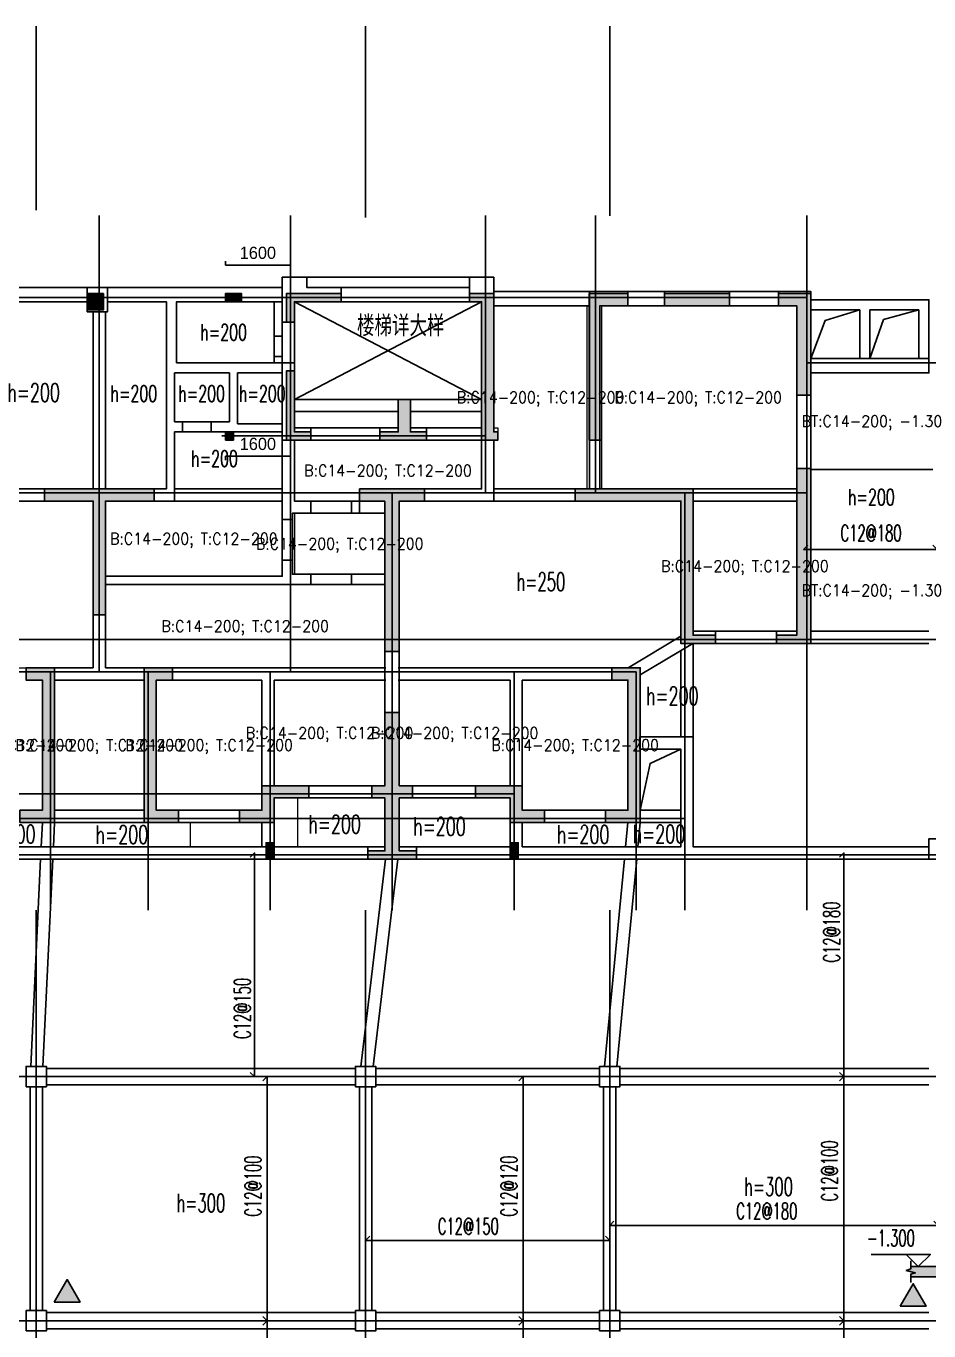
# Model space of a CAD drawing. Header units: millimetres. Extents: x 129427 to 386235, y 419441 to 703525.
# Drawn here: x 272996 to 295196, y 645745 to 677820 of the extents above; entities that cross this region are included whole.
import ezdxf
from ezdxf.enums import TextEntityAlignment as Align

# ---------------------------------------------------------------- set-up
doc = ezdxf.new("R2010")
doc.units = ezdxf.units.MM
doc.header["$LTSCALE"] = 100
for name, color, linetype in [('B-dote', 253, 'Continuous'), ('B-TEXT', 7, 'Continuous'), ('B-开洞', 7, 'Continuous'), ('B-板厚', 2, 'Continuous'), ('B-正筋文字', 7, 'Continuous'), ('B-正筋钢筋', 6, 'Continuous'), ('B-沉降观测点', 5, 'Continuous'), ('COLU', 7, 'Continuous'), ('colu-1层', 6, 'Continuous'), ('GZ', 7, 'Continuous'), ('h填实-1层', 254, 'Continuous'), ('h填实-GZ', 254, 'Continuous'), ('h填实-板', 254, 'Continuous'), ('h斜线-墙', 7, 'Continuous'), ('h斜线-柱', 7, 'Continuous'), ('Q-门框', 6, 'Continuous'), ('WALL', 3, 'Continuous'), ('wall-主楼', 2, 'Continuous'), ('wall-开洞', 5, 'Continuous'), ('梁', 4, 'Continuous'), ('梁虚线', 4, 'Continuous')]:
    doc.layers.add(name, color=color, linetype=linetype)
doc.layers.add('floor13', color=211, linetype='Continuous', lineweight=0, true_color=0xffaaff)
doc.layers.add('floor8', color=3, linetype='Continuous', lineweight=0)
doc.styles.get("Standard").update_dxf_attribs({"font": 'standard'})
doc.styles.add('汉字', font='汉字')
doc.dimstyles.get("Standard").update_dxf_attribs({"dimtxt": 300, "dimasz": 100, "dimexe": 100, "dimexo": 250, "dimgap": 100, "dimtad": 0, "dimtoh": 1, "dimdec": 0, "dimdsep": 46, "dimcen": 0.09, "dimclrt": 7, "dimadec": 0, "dimazin": 0, "dimtfac": 1, "dimtdec": 4, "dimtofl": 0, "dimtmove": 0, "dimatfit": 3, "dimfxl": 4, "dimfxlon": 1, "dimtolj": 1, "dimtzin": 0, "dimarcsym": 0})

# ---------------------------------------------------------------- blocks, each defined once
blk = doc.blocks.new('A$C7FDE0673')
at = {"layer": 'B-沉降观测点'}
blk.add_hatch(color=256, dxfattribs=at).paths.add_polyline_path([(318, 551), (0, 0), (636, 0)], flags=0)
blk.add_lwpolyline([(0, 0), (318, 551), (636, 0)], close=True, dxfattribs=at)
blk = doc.blocks.new('*D751')
at = {"layer": 'GZ', "color": 0, "linetype": 'ByBlock', "lineweight": -2}
for p, q in [((277896, 667251), (277896, 667147)), ((277896, 667247), (279496, 667247)), ((279496, 667251), (279496, 667147))]:
    blk.add_line(p, q, dxfattribs=at)
for points in [[(277896, 667247), (277996, 667264), (277996, 667230)], [(279496, 667247), (279396, 667230), (279396, 667264)]]:
    blk.add_solid(points, dxfattribs=at)
at = {"layer": 'GZ', "color": 7, "linetype": 'Continuous', "lineweight": -2, "insert": (278696, 667547), "char_height": 300, "width": 685, "attachment_point": 5, "style": '汉字'}
blk.add_mtext('1600', dxfattribs=at)
blk = doc.blocks.new('*D380')
at = {"layer": 'GZ', "color": 0, "linetype": 'ByBlock', "lineweight": -2}
for p, q in [((277896, 671941), (277896, 672045)), ((279496, 671941), (279496, 672045)), ((277896, 671945), (279496, 671945))]:
    blk.add_line(p, q, dxfattribs=at)
for points in [[(277896, 671945), (277996, 671962), (277996, 671928)], [(279496, 671945), (279396, 671928), (279396, 671962)]]:
    blk.add_solid(points, dxfattribs=at)
at = {"layer": 'GZ', "color": 7, "linetype": 'Continuous', "lineweight": -2, "insert": (278696, 672245), "char_height": 300, "width": 685, "attachment_point": 5, "style": '汉字'}
blk.add_mtext('1600', dxfattribs=at)

msp = doc.modelspace()

# ---------------------------------------------------------------- hatches: boundary and pattern name
at = {"layer": 'B-TEXT'}
h = msp.add_hatch(dxfattribs=at)
h.set_pattern_fill('ANSI31', color=256, scale=80, angle=360, style=0)
h.set_pattern_definition([])
h.paths.add_polyline_path([(285696.9, 658244.7), (285196.5, 658244.7), (285196.5, 657644.7), (285696.9, 657644.7)], flags=0)
h.paths.add_polyline_path([(285746.5, 658244.7), (285696.9, 658244.7), (285696.9, 657644.7), (287737.8, 657644.7), (287795.1, 658244.7), (287246.5, 658244.7)], flags=0)
h.paths.add_polyline_path([(289096.5, 657644.7), (289096.5, 658244.7), (288096.5, 658244.7), (288039.1, 657644.7)], flags=0)
h.paths.add_polyline_path([(285959.8, 657668.6), (287341, 657668.6), (287341, 658213.8), (285959.8, 658213.8)], flags=0)
h.paths.add_polyline_path([(287823, 657677.9), (289204.2, 657677.9), (289204.2, 658223.1), (287823, 658223.1)], flags=0)
at = {"layer": 'h填实-1层'}
for points in [[(274496.2, 670844.4), (274896.2, 670844.4), (274896.2, 671244.4), (274496.2, 671244.4)], [(279596.2, 670544.6), (279596.2, 671044.7), (280746.2, 671044.7), (280746.2, 671244.7), (279396.2, 671244.7), (279396.2, 670544.6)], [(283896.2, 671044.7), (284196.2, 671044.7), (284196.2, 667644.7), (284596.2, 667644.7), (284596.2, 667844.7), (284496.2, 667844.7), (284496.2, 671244.7), (283896.2, 671244.7)], [(287146.2, 667644.7), (287146.2, 670944.7), (287796.2, 670944.7), (287796.2, 671244.7), (286846.2, 671244.7), (286846.2, 667644.7)], [(290296.2, 671244.7), (288696.2, 671244.7), (288696.2, 670944.7), (290296.2, 670944.7)], [(292296.2, 668744.7), (292296.2, 671244.7), (291496.2, 671244.7), (291496.2, 670944.7), (291946.2, 670944.7), (291946.2, 668744.7)], [(279596.2, 669344.6), (279396.2, 669344.6), (279396.2, 667644.7), (279996.2, 667644.7), (279996.2, 667844.7), (279596.2, 667844.7)], [(282146.2, 668644.5), (282146.2, 667844.7), (281696.2, 667844.7), (281696.2, 667644.7), (282146.2, 667644.7), (282846.2, 667644.7), (282846.2, 667844.7), (282446.2, 667844.7), (282446.2, 668644.5)], [(292296.2, 666944.7), (291946.2, 666944.7), (291946.2, 662844.7), (291446.2, 662844.7), (291446.2, 662644.7), (292296.2, 662644.7)], [(274646.2, 666144.7), (274646.2, 663344.7), (274946.2, 663344.7), (274946.2, 666144.7), (276146.2, 666144.7), (276146.2, 666444.7), (274646.2, 666444.7), (273446.2, 666444.7), (273446.2, 666144.7)], [(281821.2, 666144.7), (281821.2, 662444.7), (282171.2, 662444.7), (282171.2, 666144.7), (282796.2, 666144.7), (282796.2, 666444.7), (281821.2, 666444.7), (281196.2, 666444.7), (281196.2, 666144.7)], [(286496, 666144.7), (289096.2, 666144.7), (289096.2, 662644.7), (289946.2, 662644.7), (289946.2, 662844.7), (289396.2, 662844.7), (289396.2, 666444.7), (286496, 666444.7)], [(272846.2, 658244.7), (273696.5, 658244.7), (273696.5, 662044.7), (272996.2, 662044.7), (272996.2, 661744.7), (273396.5, 661744.7), (273396.5, 658544.7), (272846.2, 658544.7)], [(276746.2, 658544.7), (276196.5, 658544.7), (276196.5, 661744.7), (276596.2, 661744.7), (276596.2, 662044.7), (275896.5, 662044.7), (275896.5, 658244.7), (276746.2, 658244.7)], [(287246, 658244.7), (288096, 658244.7), (288096.5, 662044.7), (287396.5, 662044.7), (287396, 661744.7), (287796, 661744.7), (287796, 658544.7), (287246, 658544.7)], [(282171.2, 660944.7), (281821.2, 660944.7), (281821.2, 659144.7), (281496.2, 659144.7), (281496.2, 658844.7), (281821.2, 658844.7), (281821.2, 657544.7), (281396.2, 657544.7), (281396.2, 657344.7), (282171.2, 657344.7), (282596.2, 657344.7), (282596.2, 657544.7), (282171.2, 657544.7), (282171.2, 658844.7), (282496.2, 658844.7), (282496.2, 659144.7), (282171.2, 659144.7)], [(278246.2, 658244.7), (279096.5, 658244.7), (279096.5, 658844.7), (279946.2, 658844.7), (279946.2, 659144.7), (278796.5, 659144.7), (278796.5, 658544.7), (278246.2, 658544.7)], [(284046, 658844.7), (284896, 658844.7), (284896, 658244.7), (285746, 658244.7), (285746, 658544.7), (285196, 658544.7), (285196, 659144.7), (284046, 659144.7)]]:
    msp.add_hatch(color=256, dxfattribs=at).paths.add_polyline_path(points, flags=0)
at = {"layer": 'h填实-GZ'}
for points in [[(277896.5, 671045), (278296.5, 671045), (278296.5, 671245), (277896.5, 671245)], [(277896.5, 667645), (278096.5, 667645), (278096.5, 667845), (277896.5, 667845)], [(278896.5, 657345), (279096.5, 657345), (279096.5, 657745), (278896.5, 657745)], [(284896.5, 657345), (285096.5, 657345), (285096.5, 657745), (284896.5, 657745)]]:
    msp.add_hatch(color=256, dxfattribs=at).paths.add_polyline_path(points, flags=0)
at = {"layer": 'h填实-板'}
msp.add_hatch(color=256, dxfattribs=at).paths.add_polyline_path([(294750.5, 647136.8), (294750.5, 647075.2), (295696.5, 647075.2), (295696.5, 647825.2), (296133.6, 647825.2), (296133.6, 647854.5), (296243.6, 647889.5), (296023.6, 647949.5), (296133.6, 647984.5), (296133.6, 648025.2), (295396.5, 648025.2), (295396.5, 647325.2), (294750.5, 647325.2), (294750.5, 647266.8), (294640.5, 647231.8), (294860.5, 647171.8)], flags=0)
at = {"layer": 'h斜线-墙'}
h = msp.add_hatch(dxfattribs=at)
h.set_pattern_fill('ANSI31', color=256, scale=40, style=0)
h.set_pattern_definition([])
h.paths.add_polyline_path([(274496.5, 671394.7), (274496.5, 671044.7), (268946.5, 671044.7), (268946.5, 670344.7), (268646.5, 670344.7), (268646.5, 671394.7)], flags=0)
h = msp.add_hatch(dxfattribs=at)
h.set_pattern_fill('ANSI31', color=256, scale=40, style=0)
h.set_pattern_definition([])
h.paths.add_polyline_path([(274996.5, 671394.7), (279296.5, 671394.7), (279296.5, 671044.7), (276696.5, 671044.7), (276696.5, 669544.7), (279296.5, 669544.7), (279296.5, 669294.7), (278196.5, 669294.7), (278196.5, 668044.7), (279296.5, 668044.7), (279296.5, 667844.7), (277546.5, 667844.7), (277546.5, 668094.7), (277996.5, 668094.7), (277996.5, 669294.7), (276646.5, 669294.7), (276646.5, 668094.7), (276846.5, 668094.7), (276846.5, 667844.7), (276646.5, 667844.7), (276646.5, 666144.7), (276146.2, 666144.7), (276146.2, 666444.7), (276446.5, 666444.7), (276446.5, 671044.7), (274996.5, 671044.7)], flags=0)
h = msp.add_hatch(dxfattribs=at)
h.set_pattern_fill('ANSI31', color=256, scale=40, style=0)
h.set_pattern_definition([])
h.paths.add_polyline_path([(283896.5, 671044.7), (280746.5, 671044.7), (280746.5, 671394.7), (283896.5, 671394.7)], flags=0)
h = msp.add_hatch(dxfattribs=at)
h.set_pattern_fill('ANSI31', color=256, scale=40, style=0)
h.set_pattern_definition([])
h.paths.add_polyline_path([(279096.5, 671044.7), (279296.5, 671044.7), (279296.5, 670194.7), (279096.5, 670194.7)], flags=0)
h = msp.add_hatch(dxfattribs=at)
h.set_pattern_fill('ANSI31', color=256, scale=40, style=0)
h.set_pattern_definition([])
h.paths.add_polyline_path([(286846.5, 671294.7), (284496.5, 671294.7), (284496.5, 670944.7), (286846.5, 670944.7)], flags=0)
h = msp.add_hatch(dxfattribs=at)
h.set_pattern_fill('ANSI31', color=256, scale=40, style=0)
h.set_pattern_definition([])
h.paths.add_polyline_path([(288696.5, 671294.7), (287796.5, 671294.7), (287796.5, 670944.7), (288696.5, 670944.7)], flags=0)
h = msp.add_hatch(dxfattribs=at)
h.set_pattern_fill('ANSI31', color=256, scale=40, style=0)
h.set_pattern_definition([])
h.paths.add_polyline_path([(291496.5, 671294.7), (290296.5, 671294.7), (290296.5, 670944.7), (291496.5, 670944.7)], flags=0)
h = msp.add_hatch(dxfattribs=at)
h.set_pattern_fill('ANSI31', color=256, scale=40, style=0)
h.set_pattern_definition([])
h.paths.add_polyline_path([(292296.5, 670844.7), (293496.5, 670844.7), (293496.5, 669644.7), (293746.5, 669644.7), (293746.5, 670844.7), (294946.5, 670844.7), (294946.5, 669644.7), (295196.5, 669644.7), (295196.5, 671094.7), (292296.5, 671094.7)], flags=0)
h = msp.add_hatch(dxfattribs=at)
h.set_pattern_fill('ANSI31', color=256, scale=40, style=0)
h.set_pattern_definition([])
h.paths.add_polyline_path([(279296.5, 670544.7), (279596.5, 670544.7), (279596.5, 669544.7), (279296.5, 669544.7)], flags=0)
h = msp.add_hatch(dxfattribs=at)
h.set_pattern_fill('ANSI31', color=256, scale=40, style=0)
h.set_pattern_definition([])
h.paths.add_polyline_path([(279096.5, 670194.7), (279296.5, 670194.7), (279296.5, 669694.7), (279096.5, 669694.7)], flags=0)
h = msp.add_hatch(dxfattribs=at)
h.set_pattern_fill('ANSI31', color=256, scale=40, style=0)
h.set_pattern_definition([])
h.paths.add_polyline_path([(279096.5, 669694.7), (279296.5, 669694.7), (279296.5, 669544.7), (279096.5, 669544.7)], flags=0)
h = msp.add_hatch(dxfattribs=at)
h.set_pattern_fill('ANSI31', color=256, scale=40, style=0)
h.set_pattern_definition([])
h.paths.add_polyline_path([(292296.5, 669294.7), (295196.5, 669294.7), (295196.5, 669644.7), (292296.5, 669644.7)], flags=0)
h = msp.add_hatch(dxfattribs=at)
h.set_pattern_fill('ANSI31', color=256, scale=40, style=0)
h.set_pattern_definition([])
h.paths.add_polyline_path([(276846.5, 668094.7), (277546.5, 668094.7), (277546.5, 667844.7), (276846.5, 667844.7)], flags=0)
h = msp.add_hatch(dxfattribs=at)
h.set_pattern_fill('ANSI31', color=256, scale=40, style=0)
h.set_pattern_definition([])
h.paths.add_polyline_path([(279996.5, 665844.7), (279546.5, 665844.7), (279546.5, 665694.7), (279296.5, 665694.7), (279296.5, 667644.7), (279596.5, 667644.7), (279596.5, 666144.7), (279996.5, 666144.7)], flags=0)
h = msp.add_hatch(dxfattribs=at)
h.set_pattern_fill('ANSI31', color=256, scale=40, style=0)
h.set_pattern_definition([])
h.paths.add_polyline_path([(284196.5, 667644.7), (284496.5, 667644.7), (284496.5, 666144.7), (282796.5, 666144.7), (282796.5, 666444.7), (284196.5, 666444.7)], flags=0)
h = msp.add_hatch(dxfattribs=at)
h.set_pattern_fill('ANSI31', color=256, scale=40, style=0)
h.set_pattern_definition([])
h.paths.add_polyline_path([(279996.5, 666144.7), (280996.5, 666144.7), (280996.5, 665844.7), (279996.5, 665844.7)], flags=0)
h = msp.add_hatch(dxfattribs=at)
h.set_pattern_fill('ANSI31', color=256, scale=40, style=0)
h.set_pattern_definition([])
h.paths.add_polyline_path([(280996.5, 666144.7), (281196.5, 666144.7), (281196.5, 665844.7), (280996.5, 665844.7)], flags=0)
h = msp.add_hatch(dxfattribs=at)
h.set_pattern_fill('ANSI31', color=256, scale=40, style=0)
h.set_pattern_definition([])
h.paths.add_polyline_path([(279296.5, 665694.7), (279546.5, 665694.7), (279546.5, 664694.7), (279296.5, 664694.7)], flags=0)
h = msp.add_hatch(dxfattribs=at)
h.set_pattern_fill('ANSI31', color=256, scale=40, style=0)
h.set_pattern_definition([])
h.paths.add_polyline_path([(279546.5, 664694.7), (279296.5, 664694.7), (279296.5, 664294.7), (274946.5, 664294.7), (274946.5, 664094.7), (279996.5, 664094.7), (279996.5, 664344.7), (279546.5, 664344.7)], flags=0)
h = msp.add_hatch(dxfattribs=at)
h.set_pattern_fill('ANSI31', color=256, scale=40, style=0)
h.set_pattern_definition([])
h.paths.add_polyline_path([(279996.5, 664344.7), (280996.5, 664344.7), (280996.5, 664094.7), (279996.5, 664094.7)], flags=0)
h = msp.add_hatch(dxfattribs=at)
h.set_pattern_fill('ANSI31', color=256, scale=40, style=0)
h.set_pattern_definition([])
h.paths.add_polyline_path([(280996.5, 664344.7), (280996.5, 664094.7), (281821.5, 664094.7), (281821.5, 664344.7)], flags=0)
h = msp.add_hatch(dxfattribs=at)
h.set_pattern_fill('ANSI31', color=256, scale=40, style=0)
h.set_pattern_definition([])
h.paths.add_polyline_path([(285196.5, 657644.7), (289096.5, 657644.7), (289096.5, 660044.7), (288088.3, 660044.7), (288088.3, 660344.7), (289396.5, 660344.7), (289396.5, 657644.7), (295196.5, 657644.7), (295196.5, 657344.7), (284896.5, 657344.7), (284896.5, 658244.7), (285196.5, 658244.7)], flags=0)
h = msp.add_hatch(dxfattribs=at)
h.set_pattern_fill('ANSI31', color=256, scale=40, style=0)
h.set_pattern_definition([])
h.paths.add_polyline_path([(282496.5, 659144.7), (284046.5, 659144.7), (284046.5, 658844.7), (282496.5, 658844.7)], flags=0)
h = msp.add_hatch(dxfattribs=at)
h.set_pattern_fill('ANSI31', color=256, scale=40, style=0)
h.set_pattern_definition([])
h.paths.add_polyline_path([(285746.5, 658544.7), (287246.5, 658544.7), (287246.5, 658244.7), (285746.5, 658244.7)], flags=0)
h = msp.add_hatch(dxfattribs=at)
h.set_pattern_fill('ANSI31', color=256, scale=40, style=0)
h.set_pattern_definition([])
h.paths.add_polyline_path([(268196.5, 657644.7), (281396.2, 657644.7), (281396.2, 657344.7), (268196.5, 657344.7)], flags=0)
at = {"layer": 'h斜线-柱'}
h = msp.add_hatch(dxfattribs=at)
h.set_pattern_fill('ANSI31', color=256, scale=40, style=0)
h.set_pattern_definition([])
h.paths.add_polyline_path([(274496.5, 670794.7), (274996.5, 670794.7), (274996.5, 671394.7), (274496.5, 671394.7)], flags=0)
h = msp.add_hatch(dxfattribs=at)
h.set_pattern_fill('ANSI31', color=256, scale=40, style=0)
h.set_pattern_definition([])
h.paths.add_polyline_path([(295196.5, 657344.7), (295696.5, 657344.7), (295696.5, 657844.7), (295196.5, 657844.7)], flags=0)
h = msp.add_hatch(dxfattribs=at)
h.set_pattern_fill('ANSI31', color=256, scale=40, style=0)
h.set_pattern_definition([])
h.paths.add_polyline_path([(272996.5, 651744.7), (273496.5, 651744.7), (273496.5, 652244.7), (272996.5, 652244.7)], flags=0)
h = msp.add_hatch(dxfattribs=at)
h.set_pattern_fill('ANSI31', color=256, scale=40, style=0)
h.set_pattern_definition([])
h.paths.add_polyline_path([(281096.5, 651744.7), (281596.5, 651744.7), (281596.5, 652244.7), (281096.5, 652244.7)], flags=0)
h = msp.add_hatch(dxfattribs=at)
h.set_pattern_fill('ANSI31', color=256, scale=40, style=0)
h.set_pattern_definition([])
h.paths.add_polyline_path([(287096.5, 651744.7), (287596.5, 651744.7), (287596.5, 652244.7), (287096.5, 652244.7)], flags=0)
h = msp.add_hatch(dxfattribs=at)
h.set_pattern_fill('ANSI31', color=256, scale=40, style=0)
h.set_pattern_definition([])
h.paths.add_polyline_path([(272996.5, 645744.7), (273496.5, 645744.7), (273496.5, 646244.7), (272996.5, 646244.7)], flags=0)
h = msp.add_hatch(dxfattribs=at)
h.set_pattern_fill('ANSI31', color=256, scale=40, style=0)
h.set_pattern_definition([])
h.paths.add_polyline_path([(281096.5, 645744.7), (281596.5, 645744.7), (281596.5, 646244.7), (281096.5, 646244.7)], flags=0)
h = msp.add_hatch(dxfattribs=at)
h.set_pattern_fill('ANSI31', color=256, scale=40, style=0)
h.set_pattern_definition([])
h.paths.add_polyline_path([(287096.5, 645744.7), (287596.5, 645744.7), (287596.5, 646244.7), (287096.5, 646244.7)], flags=0)

# ---------------------------------------------------------------- linework, layer by layer
at = {"layer": 'B-dote'}
for p, q in [((273246.5, 677819.9), (273246.5, 673298.8)), ((281346.5, 677819.9), (281346.5, 673114.9)), ((287346.5, 677819.9), (287346.5, 673152.9)), ((274796.5, 673167.5), (274796.5, 661944.7)), ((279496.5, 673167.5), (279496.5, 661944.7)), ((284296.5, 673167.5), (284296.5, 666344.7)), ((286996.5, 673167.5), (286996.5, 666344.7)), ((292196.5, 673167.5), (292196.5, 656086)), ((240846.5, 671144.7), (292196.5, 671144.7)), ((292196.5, 669544.7), (366898.7, 669544.7)), ((277810.4, 667744.7), (284296.5, 667744.7)), ((241717.6, 666344.7), (292196.5, 666344.7)), ((281996.5, 666344.7), (281996.5, 656086)), ((289196.5, 666344.7), (289196.5, 656086)), ((241717.6, 662744.7), (301196.5, 662744.7)), ((241717.6, 661944.7), (287996.5, 661944.7)), ((273596.5, 661944.7), (273596.5, 656086)), ((275996.5, 661944.7), (275996.5, 656086)), ((278996.5, 661944.7), (278996.5, 656086)), ((284996.5, 661944.7), (284996.5, 656086)), ((287996.5, 661944.7), (287996.5, 656086)), ((241717.6, 658944.7), (284996.5, 658944.7)), ((241717.6, 658344.7), (289196.5, 658344.7)), ((232446.5, 657444.7), (302108.2, 657444.7)), ((273246.5, 656086), (273246.5, 532994.7)), ((281346.5, 656086), (281346.5, 538994.7)), ((287346.5, 656086), (287346.5, 628994.7)), ((190805.6, 651994.7), (366607.1, 651994.7)), ((191046.5, 645994.7), (366607.1, 645994.7))]:
    msp.add_line(p, q, dxfattribs=at)
at = {"layer": 'B-TEXT'}
for points in [[(296133.6, 648025.2), (295396.5, 648025.2), (295396.5, 647325.2), (294750.5, 647325.2)], [(294633.4, 647625.2), (294933.4, 647325.2), (294933.4, 647325.2), (294933.4, 647325.2), (295233.4, 647625.2), (293777.3, 647625.2)], [(294750.5, 647075.2), (295696.5, 647075.2), (295696.5, 647825.2), (296133.6, 647825.2)], [(294750.5, 647470.7), (294750.5, 647266.8), (294640.5, 647231.8), (294860.5, 647171.8), (294750.5, 647136.8), (294750.5, 646932.8)]]:
    msp.add_lwpolyline(points, dxfattribs=at)
at = {"layer": 'B-开洞'}
for p, q in [((284196.5, 671044.7), (279596.5, 668644.7)), ((279596.5, 671044.7), (284196.5, 668644.7))]:
    msp.add_line(p, q, dxfattribs=at)
for points in [[(293496.5, 670844.7), (292643.8, 670584.7), (292296.5, 669644.7)], [(294946.5, 670844.7), (294082.4, 670605.6), (293746.5, 669644.7)], [(289096.5, 660044.7), (288340.9, 659693.5), (288096.5, 658544.7)]]:
    msp.add_lwpolyline(points, dxfattribs=at)
at = {"layer": 'B-正筋钢筋'}
for points in [[(292220, 665061.6), (292113.9, 664955.5), (295399.4, 664955.5), (295293.4, 665061.6)], [(278509.6, 652100.8), (278615.7, 651994.7), (278615.7, 657494.7), (278509.6, 657388.7)], [(292998.6, 652100.8), (293104.6, 651994.7), (293104.6, 657494.7), (292998.5, 657388.7)], [(278821.2, 646100.8), (278927.2, 645994.7), (278927.2, 651994.7), (278821.2, 651888.7)], [(285115.2, 646100.8), (285221.3, 645994.7), (285221.3, 651994.7), (285115.2, 651888.7)], [(292998.5, 646100.8), (293104.6, 645994.7), (293104.6, 651994.7), (292998.5, 651888.7)], [(287452.6, 648442.3), (287346.5, 648336.2), (295422.1, 648336.2), (295316.1, 648442.3)], [(281452.6, 648069.7), (281346.5, 647963.7), (287346.5, 647963.7), (287240.4, 648069.8)], [(278821.2, 640600.8), (278927.2, 640494.7), (278927.2, 645994.7), (278821.2, 645888.7)], [(285115.2, 640908.6), (285221.3, 640802.5), (285221.3, 645994.7), (285115.2, 645888.7)], [(292998.5, 641100.8), (293104.6, 640994.7), (293104.6, 645994.7), (292998.5, 645888.7)]]:
    msp.add_lwpolyline(points, dxfattribs=at)
at = {"layer": 'COLU'}
for points in [[(274496.5, 670794.7), (274996.5, 670794.7), (274996.5, 671394.7), (274496.5, 671394.7)], [(295196.5, 657344.7), (295696.5, 657344.7), (295696.5, 657844.7), (295196.5, 657844.7)], [(272996.5, 651744.7), (273496.5, 651744.7), (273496.5, 652244.7), (272996.5, 652244.7)], [(281096.5, 651744.7), (281596.5, 651744.7), (281596.5, 652244.7), (281096.5, 652244.7)], [(287096.5, 651744.7), (287596.5, 651744.7), (287596.5, 652244.7), (287096.5, 652244.7)], [(272996.5, 645744.7), (273496.5, 645744.7), (273496.5, 646244.7), (272996.5, 646244.7)], [(281096.5, 645744.7), (281596.5, 645744.7), (281596.5, 646244.7), (281096.5, 646244.7)], [(287096.5, 645744.7), (287596.5, 645744.7), (287596.5, 646244.7), (287096.5, 646244.7)]]:
    msp.add_lwpolyline(points, close=True, dxfattribs=at)
at = {"layer": 'colu-1层'}
for points in [[(274496.2, 670844.4), (274896.2, 670844.4), (274896.2, 671244.4), (274496.2, 671244.4)], [(279596.2, 670544.6), (279596.2, 671044.7), (280746.2, 671044.7), (280746.2, 671244.7), (279396.2, 671244.7), (279396.2, 670544.6)], [(283896.2, 671044.7), (284196.2, 671044.7), (284196.2, 667644.7), (284596.2, 667644.7), (284596.2, 667844.7), (284496.2, 667844.7), (284496.2, 671244.7), (283896.2, 671244.7)], [(287146.2, 667644.7), (287146.2, 670944.7), (287796.2, 670944.7), (287796.2, 671244.7), (286846.2, 671244.7), (286846.2, 667644.7)], [(290296.2, 671244.7), (288696.2, 671244.7), (288696.2, 670944.7), (290296.2, 670944.7)], [(292296.2, 668744.7), (292296.2, 671244.7), (291496.2, 671244.7), (291496.2, 670944.7), (291946.2, 670944.7), (291946.2, 668744.7)], [(279596.2, 669344.6), (279396.2, 669344.6), (279396.2, 667644.7), (279996.2, 667644.7), (279996.2, 667844.7), (279596.2, 667844.7)], [(282146.2, 668644.5), (282146.2, 667844.7), (281696.2, 667844.7), (281696.2, 667644.7), (282146.2, 667644.7), (282846.2, 667644.7), (282846.2, 667844.7), (282446.2, 667844.7), (282446.2, 668644.5)], [(292296.2, 666944.7), (291946.2, 666944.7), (291946.2, 662844.7), (291446.2, 662844.7), (291446.2, 662644.7), (292296.2, 662644.7)], [(274646.2, 666144.7), (274646.2, 663344.7), (274946.2, 663344.7), (274946.2, 666144.7), (276146.2, 666144.7), (276146.2, 666444.7), (274646.2, 666444.7), (273446.2, 666444.7), (273446.2, 666144.7)], [(281821.2, 666144.7), (281821.2, 662444.7), (282171.2, 662444.7), (282171.2, 666144.7), (282796.2, 666144.7), (282796.2, 666444.7), (281821.2, 666444.7), (281196.2, 666444.7), (281196.2, 666144.7)], [(286496, 666144.7), (289096.2, 666144.7), (289096.2, 662644.7), (289946.2, 662644.7), (289946.2, 662844.7), (289396.2, 662844.7), (289396.2, 666444.7), (286496, 666444.7)], [(272846.2, 658244.7), (273696.5, 658244.7), (273696.5, 662044.7), (272996.2, 662044.7), (272996.2, 661744.7), (273396.5, 661744.7), (273396.5, 658544.7), (272846.2, 658544.7)], [(276746.2, 658544.7), (276196.5, 658544.7), (276196.5, 661744.7), (276596.2, 661744.7), (276596.2, 662044.7), (275896.5, 662044.7), (275896.5, 658244.7), (276746.2, 658244.7)], [(287246, 658244.7), (288096, 658244.7), (288096.5, 662044.7), (287396.5, 662044.7), (287396, 661744.7), (287796, 661744.7), (287796, 658544.7), (287246, 658544.7)], [(282171.2, 660944.7), (281821.2, 660944.7), (281821.2, 659144.7), (281496.2, 659144.7), (281496.2, 658844.7), (281821.2, 658844.7), (281821.2, 657544.7), (281396.2, 657544.7), (281396.2, 657344.7), (282171.2, 657344.7), (282596.2, 657344.7), (282596.2, 657544.7), (282171.2, 657544.7), (282171.2, 658844.7), (282496.2, 658844.7), (282496.2, 659144.7), (282171.2, 659144.7)], [(278246.2, 658244.7), (279096.5, 658244.7), (279096.5, 658844.7), (279946.2, 658844.7), (279946.2, 659144.7), (278796.5, 659144.7), (278796.5, 658544.7), (278246.2, 658544.7)], [(284046, 658844.7), (284896, 658844.7), (284896, 658244.7), (285746, 658244.7), (285746, 658544.7), (285196, 658544.7), (285196, 659144.7), (284046, 659144.7)]]:
    msp.add_lwpolyline(points, close=True, dxfattribs=at)
at = {"layer": 'floor13'}
for p, q in [((274496.5, 671044.7), (271346.5, 671044.7)), ((274496.5, 670794.7), (274496.5, 671044.7)), ((276446.5, 671044.7), (274996.5, 671044.7)), ((274996.5, 671044.7), (274996.5, 670794.7)), ((276446.5, 666444.7), (276446.5, 671044.7)), ((279096.5, 671044.7), (276696.5, 671044.7)), ((276696.5, 671044.7), (276696.5, 669544.7)), ((279096.5, 670194.7), (279096.5, 671044.7)), ((274646.5, 670794.7), (274496.5, 670794.7)), ((274646.5, 666444.7), (274646.5, 670794.7)), ((274996.5, 670794.7), (274946.5, 670794.7)), ((274946.5, 670794.7), (274946.5, 666444.7)), ((279096.5, 669694.7), (279096.5, 670194.7)), ((276696.5, 669544.7), (279096.5, 669544.7)), ((279096.5, 669544.7), (279096.5, 669694.7)), ((277996.5, 669294.7), (276646.5, 669294.7)), ((276646.5, 669294.7), (276646.5, 668094.7)), ((277996.5, 668094.7), (277996.5, 669294.7)), ((295196.5, 669294.7), (292296.5, 669294.7)), ((292296.5, 669294.7), (292296.5, 668744.7)), ((292296.5, 668744.7), (292296.5, 666944.7)), ((276646.5, 668094.7), (277096.5, 668094.7)), ((277096.5, 667844.7), (276646.5, 667844.7)), ((276646.5, 667844.7), (276646.5, 666444.7)), ((277096.5, 668094.7), (277796.5, 668094.7)), ((277796.5, 667844.7), (277096.5, 667844.7)), ((277796.5, 668094.7), (277996.5, 668094.7)), ((279296.5, 667844.7), (277796.5, 667844.7)), ((279296.5, 667644.7), (279296.5, 667844.7)), ((279296.5, 666444.7), (279296.5, 667644.7)), ((292296.5, 666944.7), (292296.5, 666920.8)), ((295296.5, 666920.8), (292296.5, 666920.8)), ((292296.5, 666920.8), (292296.5, 664955.5)), ((292296.5, 666920.8), (295296.5, 666920.8)), ((271346.5, 666444.7), (273496.5, 666444.7)), ((273496.5, 666444.7), (274646.5, 666444.7)), ((274946.5, 666444.7), (276146.2, 666444.7)), ((276146.2, 666444.7), (276446.5, 666444.7)), ((276646.5, 666444.7), (279296.5, 666444.7)), ((295296.5, 664955.5), (292296.5, 664955.5)), ((292296.5, 664955.5), (292296.5, 662944.7)), ((292296.5, 664955.5), (295296.5, 664955.5)), ((292296.5, 662944.7), (295196.5, 662944.7)), ((279946.5, 658844.7), (279673.5, 658844.7)), ((279673.5, 658844.7), (279673.5, 657644.7)), ((281496.5, 658844.7), (279946.5, 658844.7)), ((279946.5, 658844.7), (279946.5, 658844.7)), ((281821.5, 658844.7), (281496.5, 658844.7)), ((281496.5, 658844.7), (281496.5, 658844.7)), ((281821.5, 657644.7), (281821.5, 658844.7)), ((273696.5, 658244.7), (273667.9, 657644.7)), ((275896.5, 658244.7), (273696.5, 658244.7)), ((276746.5, 658244.7), (275896.5, 658244.7)), ((275896.5, 658244.7), (275896.5, 658244.7)), ((277035.9, 658244.7), (276746.5, 658244.7)), ((276746.5, 658244.7), (276746.5, 658244.7)), ((277035.9, 657644.7), (277035.9, 658244.7)), ((273667.9, 657644.7), (277035.9, 657644.7)), ((279673.5, 657644.7), (281396.2, 657644.7)), ((281396.2, 657644.7), (281821.5, 657644.7))]:
    msp.add_line(p, q, dxfattribs=at)
at = {"layer": 'floor8'}
for p, q in [((286796.5, 670944.7), (284496.5, 670944.7)), ((284496.5, 670944.7), (284496.5, 667944.7)), ((286796.5, 667644.7), (286796.5, 670944.7)), ((287796.5, 670944.7), (287096.5, 670944.7)), ((287096.5, 670944.7), (287096.5, 667644.7)), ((288696.5, 670944.7), (287796.5, 670944.7)), ((290296.5, 670944.7), (288696.5, 670944.7)), ((291496.5, 670944.7), (290296.5, 670944.7)), ((291946.5, 670944.7), (291496.5, 670944.7)), ((291946.5, 668744.7), (291946.5, 670944.7)), ((291946.5, 666944.7), (291946.5, 668744.7)), ((284496.5, 667944.7), (284596.5, 667944.7)), ((284596.5, 667944.7), (284596.5, 667644.7)), ((279996.5, 667644.7), (279596.5, 667644.7)), ((279596.5, 667644.7), (279596.5, 666144.7)), ((281196.5, 667644.7), (279996.5, 667644.7)), ((279996.5, 667644.7), (279996.5, 667644.7)), ((282896.5, 667644.7), (281196.5, 667644.7)), ((281196.5, 667644.7), (281196.5, 667644.7)), ((284196.5, 667644.7), (282896.5, 667644.7)), ((282896.5, 667644.7), (282896.5, 667644.7)), ((284196.5, 666444.7), (284196.5, 667644.7)), ((284596.5, 667644.7), (284496.5, 667644.7)), ((284496.5, 667644.7), (284496.5, 666444.7)), ((286796.5, 666444.7), (286796.5, 667644.7)), ((286796.5, 667644.7), (286796.5, 667644.7)), ((287096.5, 667644.7), (287096.5, 666444.7)), ((291946.5, 666444.7), (291946.5, 666944.7)), ((281196.5, 666144.7), (281196.5, 666444.7)), ((281196.5, 666444.7), (282796.5, 666444.7)), ((282796.5, 666444.7), (284196.5, 666444.7)), ((284496.5, 666444.7), (286496.5, 666444.7)), ((286496.5, 666444.7), (286496.5, 666444.7)), ((286496.5, 666444.7), (286796.5, 666444.7)), ((287096.5, 666444.7), (289396.5, 666444.7)), ((289396.5, 666444.7), (291946.5, 666444.7)), ((273496.5, 666144.7), (268946.5, 666144.7)), ((274646.5, 666144.7), (273496.5, 666144.7)), ((273496.5, 666144.7), (273496.5, 666144.7)), ((274646.5, 663344.7), (274646.5, 666144.7)), ((276146.2, 666144.7), (274946.5, 666144.7)), ((274946.5, 666144.7), (274946.5, 664294.7)), ((276646.5, 666144.7), (276146.2, 666144.7)), ((279296.5, 666144.7), (276646.5, 666144.7)), ((276646.5, 666144.7), (276646.5, 666144.7)), ((279296.5, 665694.7), (279296.5, 666144.7)), ((279596.5, 666144.7), (279996.5, 666144.7)), ((279996.5, 666144.7), (280996.5, 666144.7)), ((280996.5, 666144.7), (281196.5, 666144.7)), ((282796.5, 666144.7), (282171.5, 666144.7)), ((282171.5, 666144.7), (282171.5, 662144.7)), ((284496.5, 666144.7), (282796.5, 666144.7)), ((286496.5, 666144.7), (284496.5, 666144.7)), ((284496.5, 666144.7), (284496.5, 666144.7)), ((289096.5, 666144.7), (286496.5, 666144.7)), ((286496.5, 666144.7), (286496.5, 666144.7)), ((289096.5, 662819.6), (289096.5, 666144.7)), ((291946.5, 666144.7), (289396.5, 666144.7)), ((289396.5, 666144.7), (289396.5, 662944.7)), ((291946.5, 662944.7), (291946.5, 666144.7)), ((279296.5, 664694.7), (279296.5, 665694.7)), ((279996.5, 665844.7), (279596.5, 665844.7)), ((279596.5, 665844.7), (279596.5, 665694.7)), ((279596.5, 665694.7), (279596.5, 664694.7)), ((280996.5, 665844.7), (279996.5, 665844.7)), ((281196.5, 665844.7), (280996.5, 665844.7)), ((281821.5, 665844.7), (281196.5, 665844.7)), ((281821.5, 664344.7), (281821.5, 665844.7)), ((279296.5, 664294.7), (279296.5, 664694.7)), ((279596.5, 664694.7), (279596.5, 664344.7)), ((274946.5, 664294.7), (279296.5, 664294.7)), ((279596.5, 664344.7), (279996.5, 664344.7)), ((279996.5, 664344.7), (280996.5, 664344.7)), ((280996.5, 664344.7), (281821.5, 664344.7)), ((279996.5, 664094.7), (274946.5, 664094.7)), ((274946.5, 664094.7), (274946.5, 663344.7)), ((280996.5, 664094.7), (279996.5, 664094.7)), ((281821.5, 664094.7), (280996.5, 664094.7)), ((281821.5, 662144.7), (281821.5, 664094.7)), ((274646.5, 662044.7), (274646.5, 663344.7)), ((274646.5, 663344.7), (274646.5, 663344.7)), ((274946.5, 663344.7), (274946.5, 663344.7)), ((274946.5, 663344.7), (274946.5, 662044.7)), ((287804.9, 662044.7), (289096.5, 662819.6)), ((289396.5, 662944.7), (289946.5, 662944.7)), ((289946.5, 662944.7), (289946.5, 662944.7)), ((289946.5, 662944.7), (291446.5, 662944.7)), ((291446.5, 662944.7), (291446.5, 662944.7)), ((291446.5, 662944.7), (291946.5, 662944.7)), ((267771.5, 662044.7), (272996.5, 662044.7)), ((272996.5, 662044.7), (272996.5, 662044.7)), ((272996.5, 662044.7), (273696.5, 662044.7)), ((273696.5, 662044.7), (273696.5, 662044.7)), ((273696.5, 662044.7), (274646.5, 662044.7)), ((274946.5, 662044.7), (275896.5, 662044.7)), ((275896.5, 662044.7), (275896.5, 662044.7)), ((275896.5, 662044.7), (276596.5, 662044.7)), ((276596.5, 662044.7), (276596.5, 662044.7)), ((276596.5, 662044.7), (281821.5, 662044.7)), ((281821.5, 662044.7), (281821.5, 662144.7)), ((282171.5, 662144.7), (282171.5, 662044.7)), ((282171.5, 662044.7), (287396.5, 662044.7)), ((287396.5, 662044.7), (287396.5, 662044.7)), ((287396.5, 662044.7), (287804.9, 662044.7)), ((273396.5, 661744.7), (272996.5, 661744.7)), ((272996.5, 661744.7), (272996.5, 661744.7)), ((273396.5, 658544.7), (273396.5, 661744.7)), ((275896.5, 661744.7), (273696.5, 661744.7)), ((273696.5, 661744.7), (273696.5, 658544.7)), ((275896.5, 658544.7), (275896.5, 661744.7)), ((276596.5, 661744.7), (276196.5, 661744.7)), ((276196.5, 661744.7), (276196.5, 658544.7)), ((278796.5, 661744.7), (276596.5, 661744.7)), ((276596.5, 661744.7), (276596.5, 661744.7)), ((278796.5, 659144.7), (278796.5, 661744.7)), ((281821.5, 661744.7), (279096.5, 661744.7)), ((279096.5, 661744.7), (279096.5, 659144.7)), ((281821.5, 660944.7), (281821.5, 661744.7)), ((282171.5, 661744.7), (282171.5, 660944.7)), ((284896.5, 661744.7), (282171.5, 661744.7)), ((284896.5, 659144.7), (284896.5, 661744.7)), ((287396.5, 661744.7), (285196.5, 661744.7)), ((285196.5, 661744.7), (285196.5, 659144.7)), ((287796.5, 661744.7), (287396.5, 661744.7)), ((287396.5, 661744.7), (287396.5, 661744.7)), ((287796.5, 658544.7), (287796.5, 661744.7)), ((281821.5, 659144.7), (281821.5, 660944.7)), ((282171.5, 660944.7), (282171.5, 659144.7)), ((278796.5, 658544.7), (278796.5, 659144.7)), ((278796.5, 659144.7), (278796.5, 659144.7)), ((279096.5, 659144.7), (279946.5, 659144.7)), ((279946.5, 659144.7), (279946.5, 659144.7)), ((279946.5, 659144.7), (281496.5, 659144.7)), ((281496.5, 659144.7), (281496.5, 659144.7)), ((281496.5, 659144.7), (281821.5, 659144.7)), ((282171.5, 659144.7), (282496.5, 659144.7)), ((282496.5, 659144.7), (284046.5, 659144.7)), ((284046.5, 659144.7), (284896.5, 659144.7)), ((285196.5, 659144.7), (285196.5, 659144.7)), ((285196.5, 659144.7), (285196.5, 658544.7)), ((272846.5, 658544.7), (273396.5, 658544.7)), ((273696.5, 658544.7), (275896.5, 658544.7)), ((276196.5, 658544.7), (276746.5, 658544.7)), ((276746.5, 658544.7), (276746.5, 658544.7)), ((276746.5, 658544.7), (278246.5, 658544.7)), ((278246.5, 658544.7), (278246.5, 658544.7)), ((278246.5, 658544.7), (278796.5, 658544.7)), ((285196.5, 658544.7), (285746.5, 658544.7)), ((285746.5, 658544.7), (287246.5, 658544.7)), ((287246.5, 658544.7), (287796.5, 658544.7))]:
    msp.add_line(p, q, dxfattribs=at)
at = {"layer": 'GZ'}
for points in [[(277896.5, 671045), (278296.5, 671045), (278296.5, 671245), (277896.5, 671245)], [(277896.5, 667645), (278096.5, 667645), (278096.5, 667845), (277896.5, 667845)], [(278896.5, 657345), (279096.5, 657345), (279096.5, 657745), (278896.5, 657745)], [(284896.5, 657345), (285096.5, 657345), (285096.5, 657745), (284896.5, 657745)]]:
    msp.add_lwpolyline(points, close=True, dxfattribs=at)
at = {"layer": 'Q-门框'}
for points in [[(279296.5, 670544.7), (279596.5, 670544.7), (279596.5, 669544.7), (279296.5, 669544.7)], [(279096.5, 670194.7), (279296.5, 670194.7), (279296.5, 669694.7), (279096.5, 669694.7)], [(276846.5, 668094.7), (277546.5, 668094.7), (277546.5, 667844.7), (276846.5, 667844.7)], [(279996.5, 666144.7), (280996.5, 666144.7), (280996.5, 665844.7), (279996.5, 665844.7)], [(279296.5, 665694.7), (279546.5, 665694.7), (279546.5, 664694.7), (279296.5, 664694.7)], [(279996.5, 664344.7), (280996.5, 664344.7), (280996.5, 664094.7), (279996.5, 664094.7)]]:
    msp.add_lwpolyline(points, close=True, dxfattribs=at)
at = {"layer": 'WALL'}
for points in [[(274496.5, 671394.7), (274496.5, 671044.7), (268946.5, 671044.7), (268946.5, 670344.7), (268646.5, 670344.7), (268646.5, 671394.7), (274496.5, 671394.7)], [(274996.5, 671394.7), (279296.5, 671394.7), (279296.5, 671044.7), (276696.5, 671044.7), (276696.5, 669544.7), (279296.5, 669544.7), (279296.5, 669294.7), (278196.5, 669294.7), (278196.5, 668044.7), (279296.5, 668044.7), (279296.5, 667844.7), (277546.5, 667844.7), (277546.5, 668094.7), (277996.5, 668094.7), (277996.5, 669294.7), (276646.5, 669294.7), (276646.5, 668094.7), (276846.5, 668094.7), (276846.5, 667844.7), (276646.5, 667844.7), (276646.5, 666144.7), (276146.2, 666144.7), (276146.2, 666444.7), (276446.5, 666444.7), (276446.5, 671044.7), (274996.5, 671044.7), (274996.5, 671394.7)]]:
    msp.add_lwpolyline(points, dxfattribs=at)
for points in [[(283896.5, 671044.7), (280746.5, 671044.7), (280746.5, 671394.7), (283896.5, 671394.7)], [(279096.5, 671044.7), (279296.5, 671044.7), (279296.5, 670194.7), (279096.5, 670194.7)], [(286846.5, 671294.7), (284496.5, 671294.7), (284496.5, 670944.7), (286846.5, 670944.7)], [(288696.5, 671294.7), (287796.5, 671294.7), (287796.5, 670944.7), (288696.5, 670944.7)], [(291496.5, 671294.7), (290296.5, 671294.7), (290296.5, 670944.7), (291496.5, 670944.7)], [(292296.5, 670844.7), (293496.5, 670844.7), (293496.5, 669644.7), (293746.5, 669644.7), (293746.5, 670844.7), (294946.5, 670844.7), (294946.5, 669644.7), (295196.5, 669644.7), (295196.5, 671094.7), (292296.5, 671094.7)], [(279096.5, 669694.7), (279296.5, 669694.7), (279296.5, 669544.7), (279096.5, 669544.7)], [(292296.5, 669294.7), (295196.5, 669294.7), (295196.5, 669644.7), (292296.5, 669644.7)], [(279996.5, 665844.7), (279546.5, 665844.7), (279546.5, 665694.7), (279296.5, 665694.7), (279296.5, 667644.7), (279596.5, 667644.7), (279596.5, 666144.7), (279996.5, 666144.7)], [(284196.5, 667644.7), (284496.5, 667644.7), (284496.5, 666144.7), (282796.5, 666144.7), (282796.5, 666444.7), (284196.5, 666444.7)], [(280996.5, 666144.7), (281196.5, 666144.7), (281196.5, 665844.7), (280996.5, 665844.7)], [(279546.5, 664694.7), (279296.5, 664694.7), (279296.5, 664294.7), (274946.5, 664294.7), (274946.5, 664094.7), (279996.5, 664094.7), (279996.5, 664344.7), (279546.5, 664344.7)], [(280996.5, 664344.7), (280996.5, 664094.7), (281821.5, 664094.7), (281821.5, 664344.7)], [(285196.5, 657644.7), (289096.5, 657644.7), (289096.5, 660044.7), (288088.3, 660044.7), (288088.3, 660344.7), (289396.5, 660344.7), (289396.5, 657644.7), (295196.5, 657644.7), (295196.5, 657344.7), (284896.5, 657344.7), (284896.5, 658244.7), (285196.5, 658244.7)], [(282496.5, 659144.7), (284046.5, 659144.7), (284046.5, 658844.7), (282496.5, 658844.7)], [(285746.5, 658544.7), (287246.5, 658544.7), (287246.5, 658244.7), (285746.5, 658244.7)], [(268196.5, 657644.7), (281396.2, 657644.7), (281396.2, 657344.7), (268196.5, 657344.7)]]:
    msp.add_lwpolyline(points, close=True, dxfattribs=at)
at = {"layer": 'wall-主楼'}
for points in [[(279596.5, 670544.7), (279296.5, 670544.7), (279296.5, 671644.7), (279896.5, 671644.7), (279896.5, 671394.7), (280746.5, 671394.7), (280746.5, 671044.7), (279596.5, 671044.7)], [(283896.5, 671044.7), (284196.5, 671044.7), (284196.5, 667644.7), (284596.5, 667644.7), (284596.2, 667844.7), (284496.2, 667844.7), (284496.5, 671644.7), (283896.5, 671644.7)], [(287146.5, 667644.7), (286846.5, 667644.7), (286846.5, 671294.7), (287796.5, 671294.7), (287796.5, 670944.7), (287146.5, 670944.7)], [(290296.5, 671294.7), (288696.5, 671294.7), (288696.5, 670944.7), (290296.5, 670944.7)], [(292296.5, 668744.7), (292296.5, 671294.7), (291496.5, 671294.7), (291496.5, 670944.7), (291946.5, 670944.7), (291946.5, 668744.7)], [(279296.5, 669544.7), (279596.5, 669544.7), (279596.5, 667944.7), (279996.5, 667944.7), (279996.5, 667644.7), (279296.5, 667644.7)], [(282846.2, 667944.7), (282846.2, 667644.7), (281696.2, 667644.7), (281696.2, 667944.7), (282146.5, 667944.7), (282146.5, 668644.7), (282446.5, 668644.7), (282446.5, 667944.7)], [(292296.5, 668744.7), (291946.5, 668744.7), (291946.5, 666944.7), (292296.5, 666944.7)], [(292296.5, 666944.7), (291946.5, 666944.7), (291946.5, 662944.7), (291446.5, 662944.7), (291446.5, 662644.7), (292296.5, 662644.7)], [(276146.2, 666144.7), (276146.2, 666444.7), (273446.2, 666444.7), (273446.2, 666144.7), (274646.5, 666144.7), (274646.5, 663344.7), (274946.5, 663344.7), (274946.5, 666144.7)], [(282796.5, 666144.7), (282796.5, 666444.7), (281196.5, 666444.7), (281196.5, 665844.7), (281821.5, 665844.7), (281821.5, 662444.7), (282171.5, 662444.7), (282171.5, 666144.7)], [(289096.5, 662644.7), (289096.5, 666144.7), (286496.5, 666144.7), (286496.5, 666444.7), (289396.5, 666444.7), (289396.5, 662944.7), (289946.5, 662944.7), (289946.5, 662644.7)], [(273396.5, 661744.7), (273396.5, 658544.7), (272846.5, 658544.7), (272846.5, 658244.7), (273696.5, 658244.7), (273696.5, 662044.7), (272996.5, 662044.7), (272996.5, 661744.7)], [(276746.5, 658244.7), (275896.5, 658244.7), (275896.5, 662044.7), (276596.5, 662044.7), (276596.5, 661744.7), (276196.5, 661744.7), (276196.5, 658544.7), (276746.5, 658544.7)], [(287796.5, 661744.7), (287796.5, 658544.7), (287246.5, 658544.7), (287246.5, 658244.7), (288096.5, 658244.7), (288096.5, 662044.7), (287396.5, 662044.7), (287396.5, 661744.7)], [(281821.5, 658844.7), (281821.5, 657644.7), (281396.2, 657644.7), (281396.2, 657344.7), (282596.2, 657344.7), (282596.2, 657644.7), (282171.5, 657644.7), (282171.5, 658844.7), (282496.5, 658844.7), (282496.5, 659144.7), (282171.5, 659144.7), (282171.5, 660944.7), (281821.5, 660944.7), (281821.5, 659144.7), (281496.5, 659144.7), (281496.5, 658844.7)], [(279946.5, 658844.7), (279096.5, 658844.7), (279096.5, 658244.7), (278246.5, 658244.7), (278246.5, 658544.7), (278796.5, 658544.7), (278796.5, 659144.7), (279946.5, 659144.7)], [(284046.5, 658844.7), (284896, 658844.7), (284896, 658244.7), (285746.5, 658244.7), (285746.5, 658544.7), (285196, 658544.7), (285196, 659144.7), (284046.5, 659144.7)]]:
    msp.add_lwpolyline(points, close=True, dxfattribs=at)
at = {"layer": 'wall-开洞'}
msp.add_lwpolyline([(282171.5, 662444.7), (281821.5, 662444.7), (281821.5, 660944.7), (282171.5, 660944.7)], close=True, dxfattribs=at)
at = {"layer": '梁'}
for p, q in [((279896.5, 671644.7), (283896.5, 671644.7)), ((279596.5, 668644.7), (282146.5, 668644.7)), ((282446.5, 668644.7), (284196.5, 668644.7)), ((273496.5, 666444.7), (271346.5, 666444.7)), ((276646.5, 666444.7), (279296.5, 666444.7)), ((288096.5, 661869.8), (289388, 662644.7)), ((289946.5, 662644.7), (291446.5, 662644.7)), ((279946.5, 658844.7), (281496.5, 658844.7)), ((288096.5, 658544.7), (289096.5, 658544.7)), ((273696.5, 658244.7), (275896.5, 658244.7)), ((276746.5, 658244.7), (278246.5, 658244.7))]:
    msp.add_line(p, q, dxfattribs=at)
at = {"layer": '梁虚线'}
for p, q in [((274646.5, 666444.7), (274646.5, 670794.7)), ((274946.5, 666444.7), (274946.5, 670794.7)), ((279596.5, 668344.7), (282146.5, 668344.7)), ((282446.5, 668344.7), (284196.5, 668344.7)), ((279996.5, 667944.7), (281696.2, 667944.7)), ((282846.2, 667944.7), (284196.5, 667944.7)), ((279996.5, 667644.7), (281696.2, 667644.7)), ((282846.2, 667644.7), (284196.5, 667644.7)), ((286846.5, 666444.7), (286846.5, 667644.7)), ((287146.5, 667644.7), (287146.5, 666444.7)), ((284496.5, 666444.7), (286496.5, 666444.7)), ((289396.5, 666444.7), (291946.5, 666444.7)), ((273496.5, 666144.7), (268946.5, 666144.7)), ((279296.5, 666144.7), (276646.5, 666144.7)), ((286496.5, 666144.7), (284496.5, 666144.7)), ((291946.5, 666144.7), (289396.5, 666144.7)), ((274646.5, 662044.7), (274646.5, 663344.7)), ((274946.5, 662044.7), (274946.5, 663344.7)), ((287804.9, 662044.7), (289096.5, 662819.6)), ((289946.5, 662944.7), (291446.5, 662944.7)), ((292296.5, 662944.7), (295196.5, 662944.7)), ((289096.5, 660344.7), (289096.5, 662469.8)), ((289396.5, 660344.7), (289396.5, 662644.7)), ((292296.5, 662644.7), (295196.5, 662644.7)), ((273696.5, 662044.7), (274646.5, 662044.7)), ((274946.5, 662044.7), (275896.5, 662044.7)), ((276596.5, 662044.7), (281846.5, 662044.7)), ((282146.5, 662044.7), (287396.5, 662044.7)), ((275896.5, 661744.7), (273696.5, 661744.7)), ((278796.5, 661744.7), (276596.5, 661744.7)), ((278796.5, 659144.7), (278796.5, 661744.7)), ((281846.5, 661744.7), (279096.5, 661744.7)), ((279096.5, 659144.7), (279096.5, 661744.7)), ((284896.5, 661744.7), (282146.5, 661744.7)), ((284896.5, 659144.7), (284896.5, 661744.7)), ((287396.5, 661744.7), (285196.5, 661744.7)), ((285196.5, 659144.7), (285196.5, 661744.7)), ((279946.5, 659144.7), (281496.5, 659144.7)), ((273696.5, 658544.7), (275896.5, 658544.7)), ((276746.5, 658544.7), (278246.5, 658544.7)), ((273396.1, 658244.7), (273367.5, 657644.7)), ((273696.5, 658244.7), (273667.9, 657644.7)), ((278796.5, 657644.7), (278796.5, 658244.7)), ((279096.5, 657644.7), (279096.5, 658244.7)), ((287795.1, 658244.7), (287737.8, 657644.7)), ((288096.5, 658244.7), (288039.1, 657644.7)), ((288096.5, 658244.7), (289096.5, 658244.7)), ((282496.5, 657644.7), (284896.5, 657644.7)), ((273353.2, 657344.7), (273110.1, 652244.7)), ((273653.6, 657344.7), (273410.5, 652244.7)), ((281225.2, 652244.7), (281833.5, 657344.7)), ((281527.4, 652244.7), (282135.6, 657344.7)), ((282496.5, 657344.7), (284896.5, 657344.7)), ((287709.1, 657344.7), (287221.5, 652244.7)), ((288010.4, 657344.7), (287522.9, 652244.7)), ((273496.5, 652194.7), (281096.5, 652194.7)), ((281596.5, 652194.7), (287096.5, 652194.7)), ((287596.5, 652194.7), (295196.5, 652194.7)), ((273496.5, 651794.7), (281096.5, 651794.7)), ((281596.5, 651794.7), (287096.5, 651794.7)), ((287596.5, 651794.7), (295196.5, 651794.7)), ((273096.5, 646244.7), (273096.5, 651744.7)), ((273396.5, 646244.7), (273396.5, 651744.7)), ((281196.5, 651744.7), (281196.5, 646244.7)), ((281496.5, 646244.7), (281496.5, 651744.7)), ((287196.5, 646244.7), (287196.5, 651744.7)), ((287496.5, 646244.7), (287496.5, 651744.7)), ((273496.5, 646194.7), (281096.5, 646194.7)), ((281596.5, 646194.7), (287096.5, 646194.7)), ((287596.5, 646194.7), (295196.5, 646194.7)), ((273496.5, 645794.7), (281096.5, 645794.7)), ((281596.5, 645794.7), (287096.5, 645794.7)), ((287596.5, 645794.7), (295196.5, 645794.7))]:
    msp.add_line(p, q, dxfattribs=at)

# ---------------------------------------------------------------- block references
at = {"layer": 'B-沉降观测点'}
for p in [(273690.1, 646454.9), (294492.4, 646350.9)]:
    msp.add_blockref('A$C7FDE0673', p, dxfattribs=at)

# ---------------------------------------------------------------- texts
at = {"layer": 'B-TEXT', "width": 0.65}
msp.add_text('-1.300', height=400, rotation=360, dxfattribs=at).set_placement((294852, 647707.4), align=Align.BOTTOM_RIGHT)
at = {"layer": 'B-开洞', "width": 0.7}
msp.add_text('楼梯详大样', height=450, rotation=360, dxfattribs=at).set_placement((281133.7, 670244.8))
at = {"layer": 'B-板厚'}
for s, height, width, p in [('h=200', 400, 0.7, (278230.6, 668586.4)), ('h=200', 450, 0.7, (288240.2, 661129.1)), ('h=200', 450, 0.7, (282517.4, 657920.4)), ('h=200', 450, 0.7, (287913.9, 657734.2)), ('h=200', 450, 0.7, (271939, 657731)), ('h=200', 450, 0.7, (286050.7, 657724.9)), ('h=300', 450, 0.65, (290653.4, 649065.2)), ('h=300', 450, 0.65, (276695.7, 648663.4))]:
    msp.add_text(s, height=height, rotation=360, dxfattribs=dict(at, width=width)).set_placement(p)
at = {"layer": 'B-正筋文字', "width": 0.65}
for s, rotation, p in [('C12@180', 360, (293022, 665156.9)), ('C12@180', 90, (293003, 654797.2)), ('C12@150', 90, (278514.1, 652920.2)), ('C12@100', 90, (292951.8, 648924.6)), ('C12@100', 90, (278774.4, 648552.1)), ('C12@120', 90, (285068.5, 648552.1)), ('C12@180', 360, (290460.6, 648489)), ('C12@150', 360, (283119.9, 648116.5))]:
    msp.add_text(s, height=400, rotation=rotation, dxfattribs=at).set_placement(p)
at = {"layer": 'floor13', "width": 0.7}
for height, p in [(400, (277280.6, 670093.7)), (450, (272536.2, 668586.4)), (400, (275072.5, 668586.4)), (400, (276739, 668586.4)), (400, (277054.7, 666987.5)), (400, (293208.9, 666040.4)), (450, (279940.1, 657976)), (450, (274707.3, 657719.8))]:
    msp.add_text('h=200', height=height, rotation=360, dxfattribs=at).set_placement(p)
at = {"layer": 'floor13'}
for p in [(293796.5, 668107.8), (293796.5, 663950.1)]:
    msp.add_text('BT:C14-200; -1.30', height=280, dxfattribs=at).set_placement(p, align=Align.MIDDLE_CENTER)
at = {"layer": 'floor8'}
for p in [(285646.5, 668694.7), (289521.5, 668694.7), (281896.5, 666894.7), (277121.5, 665219.7), (280709, 665094.7), (290671.5, 664544.7), (278384, 663069.7), (280459, 660444.7), (283534, 660444.7), (272096.5, 660144.7), (274796.5, 660144.7), (277496.5, 660144.7), (286496.5, 660144.7)]:
    msp.add_text('B:C14-200; T:C12-200', height=280, dxfattribs=at).set_placement(p, align=Align.MIDDLE_CENTER)
at = {"layer": 'floor8', "width": 0.65}
msp.add_text('h=250', height=450, rotation=360, dxfattribs=at).set_placement((285058.2, 663934.3))

# ---------------------------------------------------------------- dimensions: what is measured, and where the dimension line sits
at = {"layer": 'GZ'}
for base, p1, p2, picture, middle in [((279496.5, 671944.9), (277896.2, 671144.7), (279496.5, 671144.7), '*D380', (278696.4, 672244.9)), ((279496.5, 667247.1), (277896.5, 667645), (279496.5, 667744.7), '*D751', (278696.5, 667547.1))]:
    dim = msp.add_linear_dim(base=base, p1=p1, p2=p2, dimstyle='Standard', dxfattribs=at)
    dim.commit()
    dim.dimension.update_dxf_attribs({"geometry": picture, "text_midpoint": middle})

doc.saveas('drawing.dxf')
